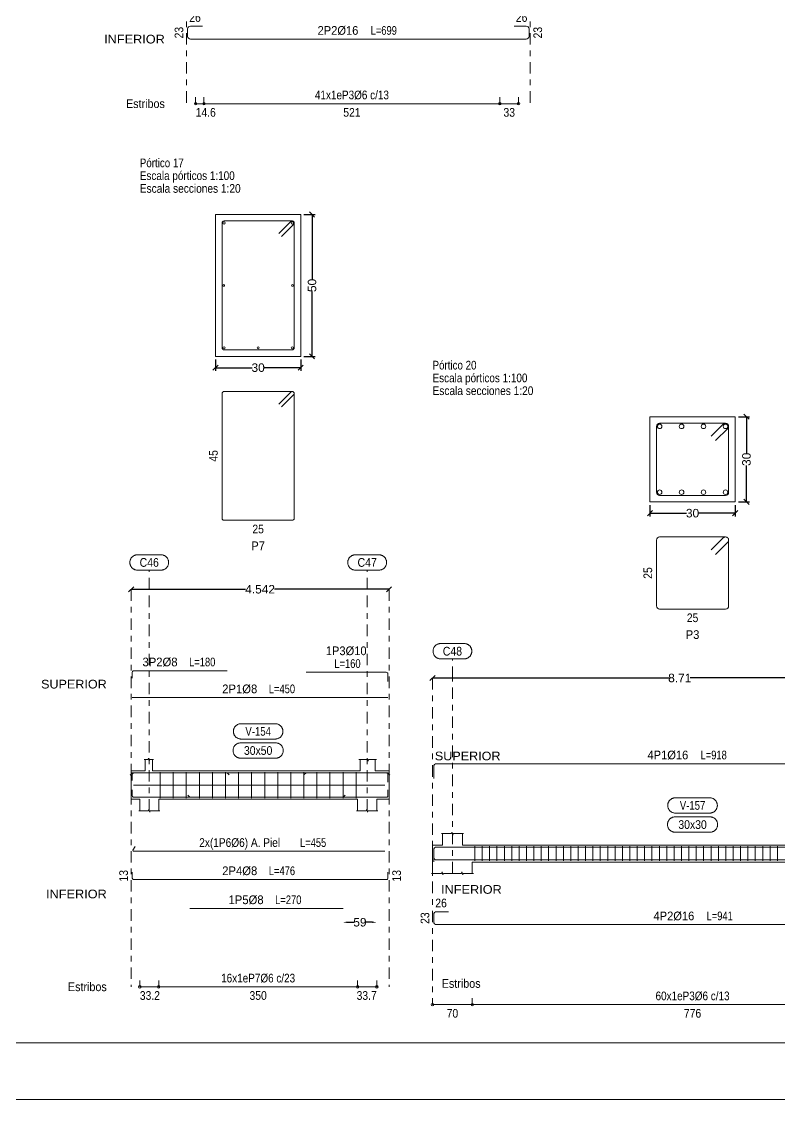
# Model space of a CAD drawing. Header units: millimetres. Extents: x 2 to 158, y -69 to 77.
# Drawn here: x 18.28 to 31.62, y -19.61 to -0.62 of the extents above; entities that cross this region are included whole.
import ezdxf
from ezdxf.enums import TextEntityAlignment as Align

# ---------------------------------------------------------------- set-up
doc = ezdxf.new("R2010")
doc.units = ezdxf.units.MM
doc.linetypes.add('CYPE_RAYAPUNTO', pattern=[0.4125, 0.2025, -0.105, 0, -0.105])
for name, color, linetype, lineweight in [('ALZ_ARM_LONG_ARM_TEXTOS', 3, 'Continuous', 9), ('ALZ_ARM_LONG_TXT_LONG', 3, 'Continuous', 9), ('ALZ_ARM_TRANS_TXT_EST', 3, 'Continuous', 9), ('ALZ_CONT_NUDOS', 122, 'Continuous', 9), ('ALZ_CONT_VIG_HORMIGON', 2, 'Continuous', 9), ('ALZ_COT_COT_ANCLAJES', 3, 'Continuous', 0), ('ALZ_COT_COT_ARM', 3, 'Continuous', 0), ('ALZ_COT_COT_EST', 3, 'Continuous', 0), ('ALZ_COT_COT_LIN_APOYOS', 2, 'CYPE_RAYAPUNTO', 0), ('ALZ_COT_LONGITUD_PROYECTADA', 122, 'Continuous', 0), ('ALZ_COT_TEXTOS_ESTRIBOS', 122, 'Continuous', 0), ('ALZ_REF_COT_LIN_AUX_COTA', 2, 'CYPE_RAYAPUNTO', 9), ('ALZ_REF_POSICIONES_ARMADURAS', 3, 'Continuous', 9), ('ALZ_REF_REF_ESCALA', 3, 'Continuous', 9), ('ALZ_REF_REF_NOMBRE', 3, 'Continuous', 9), ('ALZ_REF_REF_REFERENCIA', 3, 'Continuous', 9), ('ALZ_REF_REFERENCIA_PORTICO', 3, 'Continuous', 9), ('ALZ_REF_TEXTO_REF_NOMBRE', 3, 'Continuous', 9), ('ALZ_REF_TEXTO_REF_REFERENCIA', 3, 'Continuous', 9), ('ARM_LONGITUDINAL_Ø10', 103, 'Continuous', 9), ('ARM_LONGITUDINAL_Ø16', 212, 'Continuous', 9), ('ARM_LONGITUDINAL_Ø6', 151, 'Continuous', 9), ('ARM_LONGITUDINAL_Ø8', 32, 'Continuous', 9), ('ARM_TRANSVERSAL_Ø6', 151, 'Continuous', 9), ('RECUAD_LIMITES', 2, 'Continuous', 0), ('RECUAD_MARCO', 1, 'Continuous', 20), ('SEC_CONT_VIG_HORMIGON_SECCION', 2, 'Continuous', 9), ('SEC_COTAS_SEC_DIM_VIGA', 122, 'Continuous', 0), ('SEC_COTAS_TEXTOS_DESPIECE_ESTRIBADO', 122, 'Continuous', 0), ('SEC_REF_TXT_POSICIONES_ARM_ESTRIBOS', 1, 'Continuous', 9)]:
    doc.layers.add(name, color=color, linetype=linetype, lineweight=lineweight)
doc.styles.add('CYPETXT_0.225_romans', font='arial.ttf', dxfattribs={"height": 0.15})
doc.styles.add('CYPETXT_romans', font='arial.ttf', dxfattribs={"height": 0.2})
doc.dimstyles.new('cype_arrow', dxfattribs={"dimtxt": 0.18, "dimasz": 0.075, "dimexe": 0.05625, "dimexo": 0.05625, "dimgap": 0, "dimtad": 0, "dimdec": 4, "dimzin": 0, "dimdsep": 46, "dimtxsty": 'CYPETXT_0.225_romans', "dimcen": 0.09, "dimadec": 0, "dimazin": 0, "dimtfac": 1, "dimtdec": 4, "dimtofl": 0, "dimtmove": 2, "dimatfit": 3, "dimfxl": 1, "dimtolj": 1, "dimtzin": 0, "dimarcsym": 0})
doc.dimstyles.new('cype_oblique', dxfattribs={"dimtxt": 0.18, "dimasz": 0.18, "dimexe": 0.05625, "dimexo": 0.05625, "dimgap": 0, "dimtad": 0, "dimdec": 4, "dimzin": 0, "dimdsep": 46, "dimtxsty": 'CYPETXT_0.225_romans', "dimblk": 'OBLIQUE', "dimtsz": 0.045, "dimcen": 0.09, "dimadec": 0, "dimazin": 0, "dimtfac": 1, "dimtdec": 4, "dimtofl": 0, "dimtmove": 2, "dimatfit": 3, "dimfxl": 1, "dimtolj": 1, "dimtzin": 0, "dimarcsym": 0})

# ---------------------------------------------------------------- blocks, each defined once
blk = doc.blocks.new('*D178')
at = {"layer": 'Defpoints', "color": 0, "transparency": 16777216}
for p in [(21.692, -6.524), (23.192, -6.524), (23.192, -6.723)]:
    blk.add_point(p, dxfattribs=at)
at = {"layer": 'SEC_COTAS_SEC_DIM_VIGA', "color": 0, "lineweight": -2, "transparency": 16777216}
for p, q in [((21.692, -6.58), (21.692, -6.779)), ((23.192, -6.58), (23.192, -6.779)), ((21.647, -6.768), (21.737, -6.678)), ((21.692, -6.723), (22.335, -6.723)), ((23.192, -6.723), (22.55, -6.723)), ((23.147, -6.768), (23.237, -6.678))]:
    blk.add_line(p, q, dxfattribs=at)
at = {"layer": 'SEC_COTAS_SEC_DIM_VIGA', "color": 0, "transparency": 16777216, "insert": (22.442, -6.723), "char_height": 0.15, "attachment_point": 5, "style": 'CYPETXT_0.225_romans'}
blk.add_mtext('\\A1;30', dxfattribs=at)
blk = doc.blocks.new('_OBLIQUE')
at = {"color": 0, "linetype": 'ByBlock', "lineweight": -2}
blk.add_line((-0.5, -0.5), (0.5, 0.5), dxfattribs=at)
blk = doc.blocks.new('*D179')
at = {"layer": 'Defpoints', "color": 0, "transparency": 16777216}
for p in [(23.192, -4.024), (23.392, -4.024), (23.192, -6.524)]:
    blk.add_point(p, dxfattribs=at)
at = {"layer": 'SEC_COTAS_SEC_DIM_VIGA', "color": 0, "lineweight": -2, "transparency": 16777216}
for p, q in [((23.437, -4.069), (23.347, -3.979)), ((23.249, -4.024), (23.448, -4.024)), ((23.392, -4.024), (23.392, -5.166)), ((23.392, -6.524), (23.392, -5.381)), ((23.249, -6.524), (23.448, -6.524)), ((23.437, -6.569), (23.347, -6.479))]:
    blk.add_line(p, q, dxfattribs=at)
at = {"layer": 'SEC_COTAS_SEC_DIM_VIGA', "color": 0, "transparency": 16777216, "insert": (23.392, -5.274), "char_height": 0.15, "attachment_point": 5, "rotation": 90, "style": 'CYPETXT_0.225_romans'}
blk.add_mtext('\\A1;50', dxfattribs=at)
blk = doc.blocks.new('*D180')
at = {"layer": 'ALZ_COT_LONGITUD_PROYECTADA', "color": 0, "lineweight": -2, "transparency": 16777216}
for p, q in [((20.161, -10.672), (20.251, -10.582)), ((20.206, -10.627), (22.222, -10.627)), ((24.748, -10.627), (22.732, -10.627)), ((24.703, -10.672), (24.793, -10.582))]:
    blk.add_line(p, q, dxfattribs=at)
at = {"layer": 'Defpoints', "color": 0, "transparency": 16777216}
for p in [(20.206, -10.627), (20.206, -10.627), (24.748, -10.627)]:
    blk.add_point(p, dxfattribs=at)
at = {"layer": 'ALZ_COT_LONGITUD_PROYECTADA', "color": 0, "transparency": 16777216, "insert": (22.477, -10.627), "char_height": 0.15, "attachment_point": 5, "style": 'CYPETXT_0.225_romans'}
blk.add_mtext('\\A1;4.542', dxfattribs=at)
blk = doc.blocks.new('*D181')
at = {"layer": 'ALZ_COT_COT_ARM', "color": 0, "lineweight": -2, "transparency": 16777216}
for p, q in [((24.013, -16.494), (24.127, -16.494)), ((24.456, -16.494), (24.342, -16.494))]:
    blk.add_line(p, q, dxfattribs=at)
at = {"layer": 'ALZ_COT_COT_ARM', "color": 0, "transparency": 16777216}
for points in [[(24.013, -16.481), (24.013, -16.506), (23.938, -16.494)], [(24.456, -16.481), (24.456, -16.506), (24.531, -16.494)]]:
    blk.add_solid(points, dxfattribs=at)
at = {"layer": 'Defpoints', "color": 0, "transparency": 16777216}
for p in [(23.938, -16.494), (24.531, -16.494), (24.531, -16.494)]:
    blk.add_point(p, dxfattribs=at)
at = {"layer": 'ALZ_COT_COT_ARM', "color": 0, "transparency": 16777216, "insert": (24.235, -16.494), "char_height": 0.15, "attachment_point": 5, "style": 'CYPETXT_0.225_romans'}
blk.add_mtext('\\A1;59', dxfattribs=at)
blk = doc.blocks.new('*D188')
at = {"layer": 'Defpoints', "color": 0, "transparency": 16777216}
for p in [(29.344, -9.087), (30.844, -9.087), (30.844, -9.287)]:
    blk.add_point(p, dxfattribs=at)
at = {"layer": 'SEC_COTAS_SEC_DIM_VIGA', "color": 0, "lineweight": -2, "transparency": 16777216}
for p, q in [((29.299, -9.332), (29.389, -9.242)), ((29.344, -9.144), (29.344, -9.343)), ((29.344, -9.287), (29.987, -9.287)), ((30.844, -9.287), (30.202, -9.287)), ((30.799, -9.332), (30.889, -9.242)), ((30.844, -9.144), (30.844, -9.343))]:
    blk.add_line(p, q, dxfattribs=at)
at = {"layer": 'SEC_COTAS_SEC_DIM_VIGA', "color": 0, "transparency": 16777216, "insert": (30.094, -9.287), "char_height": 0.15, "attachment_point": 5, "style": 'CYPETXT_0.225_romans'}
blk.add_mtext('\\A1;30', dxfattribs=at)
blk = doc.blocks.new('*D189')
at = {"layer": 'Defpoints', "color": 0, "transparency": 16777216}
for p in [(30.844, -7.587), (31.044, -7.587), (30.844, -9.087)]:
    blk.add_point(p, dxfattribs=at)
at = {"layer": 'SEC_COTAS_SEC_DIM_VIGA', "color": 0, "lineweight": -2, "transparency": 16777216}
for p, q in [((30.901, -7.587), (31.1, -7.587)), ((31.089, -7.632), (30.999, -7.542)), ((31.044, -7.587), (31.044, -8.23)), ((31.044, -9.087), (31.044, -8.444)), ((30.901, -9.087), (31.1, -9.087)), ((31.089, -9.132), (30.999, -9.042))]:
    blk.add_line(p, q, dxfattribs=at)
at = {"layer": 'SEC_COTAS_SEC_DIM_VIGA', "color": 0, "transparency": 16777216, "insert": (31.044, -8.337), "char_height": 0.15, "attachment_point": 5, "rotation": 90, "style": 'CYPETXT_0.225_romans'}
blk.add_mtext('\\A1;30', dxfattribs=at)
blk = doc.blocks.new('*D192')
at = {"layer": 'ALZ_COT_LONGITUD_PROYECTADA', "color": 0, "lineweight": -2, "transparency": 16777216}
for p, q in [((25.469, -12.235), (25.559, -12.145)), ((34.179, -12.235), (34.269, -12.145)), ((25.514, -12.19), (29.689, -12.19)), ((34.224, -12.19), (30.05, -12.19))]:
    blk.add_line(p, q, dxfattribs=at)
at = {"layer": 'Defpoints', "color": 0, "transparency": 16777216}
for p in [(25.514, -12.19), (25.514, -12.19), (34.224, -12.19)]:
    blk.add_point(p, dxfattribs=at)
at = {"layer": 'ALZ_COT_LONGITUD_PROYECTADA', "color": 0, "transparency": 16777216, "insert": (29.869, -12.19), "char_height": 0.15, "attachment_point": 5, "style": 'CYPETXT_0.225_romans'}
blk.add_mtext('\\A1;8.71', dxfattribs=at)

msp = doc.modelspace()

# ---------------------------------------------------------------- linework, layer by layer
at = {"layer": 'ALZ_CONT_NUDOS'}
for p, q in [((20.45493, -13.82768), (20.45493, -13.62768)), ((20.57938, -13.82768), (20.57938, -13.62768)), ((24.23851, -13.82768), (24.23851, -13.62768)), ((24.50594, -13.82768), (24.50594, -13.62768)), ((20.35815, -13.82768), (20.45493, -13.82768)), ((20.6902, -13.82768), (20.57938, -13.82768)), ((24.19467, -13.82768), (24.23851, -13.82768)), ((24.53124, -13.82768), (24.50594, -13.82768)), ((20.35815, -14.32768), (20.35815, -14.52768)), ((20.6902, -14.32768), (20.6902, -14.52768)), ((24.19467, -14.32768), (24.19467, -14.52768)), ((24.53124, -14.32768), (24.53124, -14.52768)), ((25.68945, -15.13232), (25.68945, -14.93232)), ((26.03945, -15.13232), (26.03945, -14.93232)), ((25.51445, -15.13232), (25.68945, -15.13232)), ((26.21445, -15.13232), (26.03945, -15.13232)), ((25.51445, -15.43232), (25.51445, -15.63232)), ((26.21445, -15.43232), (26.21445, -15.63232))]:
    msp.add_line(p, q, dxfattribs=at)
for points in [[(20.43493, -13.62768), (20.50215, -13.62768), (20.50965, -13.60268), (20.52465, -13.65268), (20.53215, -13.62768), (20.59938, -13.62768)], [(24.21851, -13.62768), (24.35723, -13.62768), (24.36473, -13.60268), (24.37973, -13.65268), (24.38723, -13.62768), (24.52594, -13.62768)], [(20.35815, -13.82768), (20.20586, -13.82768), (20.20586, -14.32768), (20.35815, -14.32768)], [(24.53124, -13.82768), (24.74811, -13.82768), (24.74811, -14.32768), (24.53124, -14.32768)], [(20.33815, -14.52768), (20.50918, -14.52768), (20.51668, -14.50268), (20.53168, -14.55268), (20.53918, -14.52768), (20.7102, -14.52768)], [(24.17467, -14.52768), (24.34795, -14.52768), (24.35545, -14.50268), (24.37045, -14.55268), (24.37795, -14.52768), (24.55124, -14.52768)], [(25.66945, -14.93232), (25.84945, -14.93232), (25.85695, -14.90732), (25.87195, -14.95732), (25.87945, -14.93232), (26.05945, -14.93232)], [(25.51445, -15.13232), (25.51445, -15.43232)], [(25.49445, -15.63232), (25.67445, -15.63232), (25.68195, -15.60732), (25.69695, -15.65732), (25.70445, -15.63232), (25.88445, -15.63232)], [(25.84445, -15.63232), (26.02445, -15.63232), (26.03195, -15.60732), (26.04695, -15.65732), (26.05445, -15.63232), (26.23445, -15.63232)]]:
    msp.add_lwpolyline(points, dxfattribs=at)
at = {"layer": 'ALZ_CONT_VIG_HORMIGON'}
for p, q in [((20.6902, -13.82768), (24.19467, -13.82768)), ((20.6902, -14.32768), (24.19467, -14.32768)), ((26.21445, -15.13232), (33.97445, -15.13232)), ((26.21445, -15.43232), (33.97445, -15.43232))]:
    msp.add_line(p, q, dxfattribs=at)
at = {"layer": 'ALZ_COT_COT_EST'}
for p, q in [((21.34183, -2.07156), (21.34183, -1.95906)), ((21.48831, -2.07156), (21.48831, -1.95906)), ((26.70037, -2.07156), (26.70037, -1.95906)), ((20.35815, -17.63034), (20.35815, -17.51784)), ((20.6902, -17.63034), (20.6902, -17.51784)), ((24.19467, -17.63034), (24.19467, -17.51784)), ((25.51445, -17.94424), (25.51445, -17.83174)), ((26.21445, -17.94424), (26.21445, -17.83174))]:
    msp.add_line(p, q, dxfattribs=at)
for points in [[(21.34183, -2.07156), (21.48831, -2.07156), (21.48831, -1.95906)], [(21.48831, -2.07156), (26.70037, -2.07156), (26.70037, -1.95906)], [(26.70037, -2.07156), (27.03032, -2.07156), (27.03032, -1.95906)], [(20.35815, -17.63034), (20.6902, -17.63034), (20.6902, -17.51784)], [(20.6902, -17.63034), (24.19467, -17.63034), (24.19467, -17.51784)], [(24.19467, -17.63034), (24.53124, -17.63034), (24.53124, -17.51784)], [(25.51445, -17.94424), (26.21445, -17.94424), (26.21445, -17.83174)], [(26.21445, -17.94424), (33.97445, -17.94424), (33.97445, -17.83174)]]:
    msp.add_lwpolyline(points, dxfattribs=at)
for centre in [(21.34183, -2.07156), (21.48831, -2.07156), (21.48831, -2.07156), (26.70037, -2.07156), (26.70037, -2.07156), (27.03032, -2.07156), (20.35815, -17.63034), (20.6902, -17.63034), (20.6902, -17.63034), (24.19467, -17.63034), (24.19467, -17.63034), (24.53124, -17.63034), (25.51445, -17.94424), (26.21445, -17.94424), (26.21445, -17.94424)]:
    msp.add_circle(centre, 0.0225, dxfattribs=at)
at = {"layer": 'ALZ_COT_COT_LIN_APOYOS'}
for p, q in [((21.18072, 3.27249), (21.18072, -2.07156)), ((27.23361, 3.27249), (27.23361, -2.07156)), ((20.20586, -10.62667), (20.20586, -17.63034)), ((24.74811, -10.62667), (24.74811, -17.63034)), ((25.51445, -12.19034), (25.51445, -17.94424))]:
    msp.add_line(p, q, dxfattribs=at)
at = {"layer": 'ALZ_REF_COT_LIN_AUX_COTA'}
for p, q in [((20.52418, -10.62667), (20.52418, -10.28917)), ((24.36295, -10.62667), (24.36295, -10.28917)), ((20.52418, -14.52768), (20.52418, -10.62667)), ((24.36295, -14.52768), (24.36295, -10.62667)), ((25.86445, -12.19034), (25.86445, -11.85284)), ((25.86445, -15.63232), (25.86445, -12.19034))]:
    msp.add_line(p, q, dxfattribs=at)
at = {"layer": 'ALZ_REF_REF_NOMBRE'}
for points in [[(22.74394, -12.99518), (22.75295, -12.99548), (22.76193, -12.99638), (22.77083, -12.99788), (22.7796, -12.99998), (22.78822, -13.00265), (22.79664, -13.00589), (22.80482, -13.00969), (22.81273, -13.01403), (22.82034, -13.01888), (22.8276, -13.02423), (22.83449, -13.03006), (22.84098, -13.03633), (22.84703, -13.04302), (22.85262, -13.0501), (22.85773, -13.05754), (22.86232, -13.0653), (22.86639, -13.07335), (22.86992, -13.08166), (22.87287, -13.09018), (22.87526, -13.09888), (22.87706, -13.10773), (22.87826, -13.11667), (22.87886, -13.12567), (22.87886, -13.13469), (22.87826, -13.14369), (22.87706, -13.15263), (22.87526, -13.16148), (22.87287, -13.17018), (22.86992, -13.1787), (22.86639, -13.18701), (22.86232, -13.19506), (22.85773, -13.20282), (22.85262, -13.21026), (22.84703, -13.21734), (22.84098, -13.22403), (22.83449, -13.2303), (22.8276, -13.23613), (22.82034, -13.24148), (22.81273, -13.24633), (22.80482, -13.25067), (22.79664, -13.25447), (22.78822, -13.25771), (22.7796, -13.26038), (22.77083, -13.26247), (22.76193, -13.26398), (22.75295, -13.26488), (22.74394, -13.26518), (22.14094, -13.26518), (22.13192, -13.26488), (22.12294, -13.26398), (22.11405, -13.26247), (22.10527, -13.26038), (22.09665, -13.25771), (22.08823, -13.25447), (22.08005, -13.25067), (22.07214, -13.24633), (22.06453, -13.24148), (22.05727, -13.23613), (22.05038, -13.2303), (22.04389, -13.22403), (22.03784, -13.21734), (22.03225, -13.21026), (22.02715, -13.20282), (22.02255, -13.19506), (22.01848, -13.18701), (22.01496, -13.1787), (22.012, -13.17018), (22.00961, -13.16148), (22.00782, -13.15263), (22.00661, -13.14369), (22.00601, -13.13469), (22.00601, -13.12567), (22.00661, -13.11667), (22.00782, -13.10773), (22.00961, -13.09888), (22.012, -13.09018), (22.01496, -13.08166), (22.01848, -13.07335), (22.02255, -13.0653), (22.02715, -13.05754), (22.03225, -13.0501), (22.03784, -13.04302), (22.04389, -13.03633), (22.05038, -13.03006), (22.05727, -13.02423), (22.06453, -13.01888), (22.07214, -13.01403), (22.08005, -13.00969), (22.08823, -13.00589), (22.09665, -13.00265), (22.10527, -12.99998), (22.11405, -12.99788), (22.12294, -12.99638), (22.13192, -12.99548), (22.14094, -12.99518), (22.74394, -12.99518)], [(22.74956, -13.33268), (22.75858, -13.33298), (22.76755, -13.33388), (22.77645, -13.33538), (22.78523, -13.33748), (22.79384, -13.34015), (22.80226, -13.34339), (22.81045, -13.34719), (22.81836, -13.35153), (22.82596, -13.35638), (22.83323, -13.36173), (22.84012, -13.36756), (22.8466, -13.37383), (22.85265, -13.38052), (22.85825, -13.3876), (22.86335, -13.39504), (22.86795, -13.4028), (22.87202, -13.41085), (22.87554, -13.41916), (22.8785, -13.42768), (22.88088, -13.43638), (22.88268, -13.44523), (22.88388, -13.45417), (22.88449, -13.46317), (22.88449, -13.47219), (22.88388, -13.48119), (22.88268, -13.49013), (22.88088, -13.49898), (22.8785, -13.50768), (22.87554, -13.5162), (22.87202, -13.52451), (22.86795, -13.53256), (22.86335, -13.54032), (22.85825, -13.54776), (22.85265, -13.55484), (22.8466, -13.56153), (22.84012, -13.5678), (22.83323, -13.57363), (22.82596, -13.57898), (22.81836, -13.58383), (22.81045, -13.58817), (22.80226, -13.59197), (22.79384, -13.59521), (22.78523, -13.59788), (22.77645, -13.59997), (22.76755, -13.60148), (22.75858, -13.60238), (22.74956, -13.60268), (22.13531, -13.60268), (22.12629, -13.60238), (22.11732, -13.60148), (22.10842, -13.59997), (22.09964, -13.59788), (22.09103, -13.59521), (22.08261, -13.59197), (22.07442, -13.58817), (22.06651, -13.58383), (22.05891, -13.57898), (22.05164, -13.57363), (22.04475, -13.5678), (22.03827, -13.56153), (22.03222, -13.55484), (22.02663, -13.54776), (22.02152, -13.54032), (22.01692, -13.53256), (22.01285, -13.52451), (22.00933, -13.5162), (22.00637, -13.50768), (22.00399, -13.49898), (22.00219, -13.49013), (22.00099, -13.48119), (22.00039, -13.47219), (22.00039, -13.46317), (22.00099, -13.45417), (22.00219, -13.44523), (22.00399, -13.43638), (22.00637, -13.42768), (22.00933, -13.41916), (22.01285, -13.41085), (22.01692, -13.4028), (22.02152, -13.39504), (22.02663, -13.3876), (22.03222, -13.38052), (22.03827, -13.37383), (22.04475, -13.36756), (22.05164, -13.36173), (22.05891, -13.35638), (22.06651, -13.35153), (22.07442, -13.34719), (22.08261, -13.34339), (22.09103, -13.34015), (22.09964, -13.33748), (22.10842, -13.33538), (22.11732, -13.33388), (22.12629, -13.33298), (22.13531, -13.33268), (22.74956, -13.33268)], [(30.39595, -14.29982), (30.40497, -14.30012), (30.41395, -14.30102), (30.42284, -14.30252), (30.43162, -14.30462), (30.44024, -14.30729), (30.44866, -14.31053), (30.45684, -14.31433), (30.46475, -14.31867), (30.47236, -14.32352), (30.47962, -14.32887), (30.48651, -14.3347), (30.493, -14.34097), (30.49905, -14.34766), (30.50464, -14.35474), (30.50974, -14.36218), (30.51434, -14.36994), (30.51841, -14.37799), (30.52193, -14.3863), (30.52489, -14.39482), (30.52728, -14.40352), (30.52907, -14.41237), (30.53028, -14.42131), (30.53088, -14.43031), (30.53088, -14.43933), (30.53028, -14.44833), (30.52907, -14.45727), (30.52728, -14.46612), (30.52489, -14.47482), (30.52193, -14.48334), (30.51841, -14.49165), (30.51434, -14.4997), (30.50974, -14.50746), (30.50464, -14.5149), (30.49905, -14.52198), (30.493, -14.52867), (30.48651, -14.53494), (30.47962, -14.54077), (30.47236, -14.54612), (30.46475, -14.55097), (30.45684, -14.55531), (30.44866, -14.55911), (30.44024, -14.56235), (30.43162, -14.56502), (30.42284, -14.56711), (30.41395, -14.56862), (30.40497, -14.56952), (30.39595, -14.56982), (29.79295, -14.56982), (29.78394, -14.56952), (29.77496, -14.56862), (29.76606, -14.56711), (29.75729, -14.56502), (29.74867, -14.56235), (29.74025, -14.55911), (29.73207, -14.55531), (29.72416, -14.55097), (29.71655, -14.54612), (29.70929, -14.54077), (29.7024, -14.53494), (29.69591, -14.52867), (29.68986, -14.52198), (29.68427, -14.5149), (29.67916, -14.50746), (29.67457, -14.4997), (29.6705, -14.49165), (29.66698, -14.48334), (29.66402, -14.47482), (29.66163, -14.46612), (29.65983, -14.45727), (29.65863, -14.44833), (29.65803, -14.43933), (29.65803, -14.43031), (29.65863, -14.42131), (29.65983, -14.41237), (29.66163, -14.40352), (29.66402, -14.39482), (29.66698, -14.3863), (29.6705, -14.37799), (29.67457, -14.36994), (29.67916, -14.36218), (29.68427, -14.35474), (29.68986, -14.34766), (29.69591, -14.34097), (29.7024, -14.3347), (29.70929, -14.32887), (29.71655, -14.32352), (29.72416, -14.31867), (29.73207, -14.31433), (29.74025, -14.31053), (29.74867, -14.30729), (29.75729, -14.30462), (29.76606, -14.30252), (29.77496, -14.30102), (29.78394, -14.30012), (29.79295, -14.29982), (30.39595, -14.29982)], [(30.40158, -14.63732), (30.4106, -14.63762), (30.41957, -14.63852), (30.42847, -14.64002), (30.43725, -14.64212), (30.44586, -14.64479), (30.45428, -14.64803), (30.46247, -14.65183), (30.47038, -14.65617), (30.47798, -14.66102), (30.48525, -14.66637), (30.49214, -14.6722), (30.49862, -14.67847), (30.50467, -14.68516), (30.51026, -14.69224), (30.51537, -14.69968), (30.51997, -14.70744), (30.52404, -14.71549), (30.52756, -14.7238), (30.53052, -14.73232), (30.5329, -14.74102), (30.5347, -14.74987), (30.5359, -14.75881), (30.5365, -14.76781), (30.5365, -14.77683), (30.5359, -14.78583), (30.5347, -14.79477), (30.5329, -14.80362), (30.53052, -14.81232), (30.52756, -14.82084), (30.52404, -14.82915), (30.51997, -14.8372), (30.51537, -14.84496), (30.51026, -14.8524), (30.50467, -14.85948), (30.49862, -14.86617), (30.49214, -14.87244), (30.48525, -14.87827), (30.47798, -14.88362), (30.47038, -14.88847), (30.46247, -14.89281), (30.45428, -14.89661), (30.44586, -14.89985), (30.43725, -14.90252), (30.42847, -14.90461), (30.41957, -14.90612), (30.4106, -14.90702), (30.40158, -14.90732), (29.78733, -14.90732), (29.77831, -14.90702), (29.76934, -14.90612), (29.76044, -14.90461), (29.75166, -14.90252), (29.74305, -14.89985), (29.73463, -14.89661), (29.72644, -14.89281), (29.71853, -14.88847), (29.71093, -14.88362), (29.70366, -14.87827), (29.69677, -14.87244), (29.69029, -14.86617), (29.68424, -14.85948), (29.67864, -14.8524), (29.67354, -14.84496), (29.66894, -14.8372), (29.66487, -14.82915), (29.66135, -14.82084), (29.65839, -14.81232), (29.65601, -14.80362), (29.65421, -14.79477), (29.65301, -14.78583), (29.6524, -14.77683), (29.6524, -14.76781), (29.65301, -14.75881), (29.65421, -14.74987), (29.65601, -14.74102), (29.65839, -14.73232), (29.66135, -14.7238), (29.66487, -14.71549), (29.66894, -14.70744), (29.67354, -14.69968), (29.67864, -14.69224), (29.68424, -14.68516), (29.69029, -14.67847), (29.69677, -14.6722), (29.70366, -14.66637), (29.71093, -14.66102), (29.71853, -14.65617), (29.72644, -14.65183), (29.73463, -14.64803), (29.74305, -14.64479), (29.75166, -14.64212), (29.76044, -14.64002), (29.76934, -14.63852), (29.77831, -14.63762), (29.78733, -14.63732), (30.40158, -14.63732)]]:
    msp.add_lwpolyline(points, close=True, dxfattribs=at)
at = {"layer": 'ALZ_REF_REF_REFERENCIA'}
for points in [[(20.73118, -10.01917), (20.74019, -10.01947), (20.74917, -10.02038), (20.75807, -10.02188), (20.76684, -10.02397), (20.77546, -10.02664), (20.78388, -10.02989), (20.79206, -10.03368), (20.79997, -10.03802), (20.80758, -10.04287), (20.81484, -10.04823), (20.82173, -10.05405), (20.82822, -10.06032), (20.83427, -10.06701), (20.83986, -10.07409), (20.84497, -10.08153), (20.84956, -10.08929), (20.85363, -10.09735), (20.85716, -10.10565), (20.86012, -10.11418), (20.8625, -10.12288), (20.8643, -10.13172), (20.8655, -10.14066), (20.8661, -10.14966), (20.8661, -10.15868), (20.8655, -10.16769), (20.8643, -10.17663), (20.8625, -10.18547), (20.86012, -10.19417), (20.85716, -10.20269), (20.85363, -10.211), (20.84956, -10.21905), (20.84497, -10.22681), (20.83986, -10.23425), (20.83427, -10.24133), (20.82822, -10.24802), (20.82173, -10.2543), (20.81484, -10.26012), (20.80758, -10.26547), (20.79997, -10.27033), (20.79206, -10.27466), (20.78388, -10.27846), (20.77546, -10.2817), (20.76684, -10.28438), (20.75807, -10.28647), (20.74917, -10.28797), (20.74019, -10.28887), (20.73118, -10.28917), (20.31718, -10.28917), (20.30816, -10.28887), (20.29918, -10.28797), (20.29029, -10.28647), (20.28151, -10.28438), (20.27289, -10.2817), (20.26447, -10.27846), (20.25629, -10.27466), (20.24838, -10.27033), (20.24077, -10.26547), (20.23351, -10.26012), (20.22662, -10.2543), (20.22014, -10.24802), (20.21408, -10.24133), (20.20849, -10.23425), (20.20339, -10.22681), (20.19879, -10.21905), (20.19472, -10.211), (20.1912, -10.20269), (20.18824, -10.19417), (20.18585, -10.18547), (20.18406, -10.17663), (20.18285, -10.16769), (20.18225, -10.15868), (20.18225, -10.14966), (20.18285, -10.14066), (20.18406, -10.13172), (20.18585, -10.12288), (20.18824, -10.11418), (20.1912, -10.10565), (20.19472, -10.09735), (20.19879, -10.08929), (20.20339, -10.08153), (20.20849, -10.07409), (20.21408, -10.06701), (20.22014, -10.06032), (20.22662, -10.05405), (20.23351, -10.04823), (20.24077, -10.04287), (20.24838, -10.03802), (20.25629, -10.03368), (20.26447, -10.02989), (20.27289, -10.02664), (20.28151, -10.02397), (20.29029, -10.02188), (20.29918, -10.02038), (20.30816, -10.01947), (20.31718, -10.01917), (20.73118, -10.01917)], [(24.56995, -10.01917), (24.57897, -10.01947), (24.58795, -10.02038), (24.59684, -10.02188), (24.60562, -10.02397), (24.61424, -10.02664), (24.62266, -10.02989), (24.63084, -10.03368), (24.63875, -10.03802), (24.64636, -10.04287), (24.65362, -10.04823), (24.66051, -10.05405), (24.66699, -10.06032), (24.67305, -10.06701), (24.67864, -10.07409), (24.68374, -10.08153), (24.68834, -10.08929), (24.69241, -10.09735), (24.69593, -10.10565), (24.69889, -10.11418), (24.70128, -10.12288), (24.70307, -10.13172), (24.70428, -10.14066), (24.70488, -10.14966), (24.70488, -10.15868), (24.70428, -10.16769), (24.70307, -10.17663), (24.70128, -10.18547), (24.69889, -10.19417), (24.69593, -10.20269), (24.69241, -10.211), (24.68834, -10.21905), (24.68374, -10.22681), (24.67864, -10.23425), (24.67305, -10.24133), (24.66699, -10.24802), (24.66051, -10.2543), (24.65362, -10.26012), (24.64636, -10.26547), (24.63875, -10.27033), (24.63084, -10.27466), (24.62266, -10.27846), (24.61424, -10.2817), (24.60562, -10.28438), (24.59684, -10.28647), (24.58795, -10.28797), (24.57897, -10.28887), (24.56995, -10.28917), (24.15595, -10.28917), (24.14694, -10.28887), (24.13796, -10.28797), (24.12906, -10.28647), (24.12029, -10.28438), (24.11167, -10.2817), (24.10325, -10.27846), (24.09507, -10.27466), (24.08715, -10.27033), (24.07955, -10.26547), (24.07229, -10.26012), (24.0654, -10.2543), (24.05891, -10.24802), (24.05286, -10.24133), (24.04727, -10.23425), (24.04216, -10.22681), (24.03756, -10.21905), (24.0335, -10.211), (24.02997, -10.20269), (24.02701, -10.19417), (24.02463, -10.18547), (24.02283, -10.17663), (24.02163, -10.16769), (24.02103, -10.15868), (24.02103, -10.14966), (24.02163, -10.14066), (24.02283, -10.13172), (24.02463, -10.12288), (24.02701, -10.11418), (24.02997, -10.10565), (24.0335, -10.09735), (24.03756, -10.08929), (24.04216, -10.08153), (24.04727, -10.07409), (24.05286, -10.06701), (24.05891, -10.06032), (24.0654, -10.05405), (24.07229, -10.04823), (24.07955, -10.04287), (24.08715, -10.03802), (24.09507, -10.03368), (24.10325, -10.02989), (24.11167, -10.02664), (24.12029, -10.02397), (24.12906, -10.02188), (24.13796, -10.02038), (24.14694, -10.01947), (24.15595, -10.01917), (24.56995, -10.01917)], [(26.07145, -11.58284), (26.08047, -11.58314), (26.08945, -11.58405), (26.09834, -11.58555), (26.10712, -11.58764), (26.11574, -11.59031), (26.12416, -11.59355), (26.13234, -11.59735), (26.14025, -11.60169), (26.14786, -11.60654), (26.15512, -11.61189), (26.16201, -11.61772), (26.1685, -11.62399), (26.17455, -11.63068), (26.18014, -11.63776), (26.18524, -11.6452), (26.18984, -11.65296), (26.19391, -11.66101), (26.19743, -11.66932), (26.20039, -11.67784), (26.20278, -11.68655), (26.20457, -11.69539), (26.20578, -11.70433), (26.20638, -11.71333), (26.20638, -11.72235), (26.20578, -11.73135), (26.20457, -11.7403), (26.20278, -11.74914), (26.20039, -11.75784), (26.19743, -11.76636), (26.19391, -11.77467), (26.18984, -11.78272), (26.18524, -11.79048), (26.18014, -11.79792), (26.17455, -11.805), (26.1685, -11.81169), (26.16201, -11.81796), (26.15512, -11.82379), (26.14786, -11.82914), (26.14025, -11.834), (26.13234, -11.83833), (26.12416, -11.84213), (26.11574, -11.84537), (26.10712, -11.84804), (26.09834, -11.85014), (26.08945, -11.85164), (26.08047, -11.85254), (26.07145, -11.85284), (25.65745, -11.85284), (25.64844, -11.85254), (25.63946, -11.85164), (25.63056, -11.85014), (25.62179, -11.84804), (25.61317, -11.84537), (25.60475, -11.84213), (25.59657, -11.83833), (25.58866, -11.834), (25.58105, -11.82914), (25.57379, -11.82379), (25.5669, -11.81796), (25.56041, -11.81169), (25.55436, -11.805), (25.54877, -11.79792), (25.54366, -11.79048), (25.53907, -11.78272), (25.535, -11.77467), (25.53148, -11.76636), (25.52852, -11.75784), (25.52613, -11.74914), (25.52433, -11.7403), (25.52313, -11.73135), (25.52253, -11.72235), (25.52253, -11.71333), (25.52313, -11.70433), (25.52433, -11.69539), (25.52613, -11.68655), (25.52852, -11.67784), (25.53148, -11.66932), (25.535, -11.66101), (25.53907, -11.65296), (25.54366, -11.6452), (25.54877, -11.63776), (25.55436, -11.63068), (25.56041, -11.62399), (25.5669, -11.61772), (25.57379, -11.61189), (25.58105, -11.60654), (25.58866, -11.60169), (25.59657, -11.59735), (25.60475, -11.59355), (25.61317, -11.59031), (25.62179, -11.58764), (25.63056, -11.58555), (25.63946, -11.58405), (25.64844, -11.58314), (25.65745, -11.58284), (26.07145, -11.58284)]]:
    msp.add_lwpolyline(points, close=True, dxfattribs=at)
at = {"layer": 'ARM_LONGITUDINAL_Ø10'}
msp.add_line((23.28811, -13.86368), (23.24907, -13.89491), dxfattribs=at)
for points in [[(24.72811, -12.24917), (24.72811, -12.11917), (24.72583, -12.10769), (24.71933, -12.09796), (24.70959, -12.09146), (24.69811, -12.08917), (23.28811, -12.08917)], [(24.72811, -14.02368), (24.72811, -13.89368), (24.72583, -13.8822), (24.71933, -13.87247), (24.70959, -13.86596), (24.69811, -13.86368), (23.28811, -13.86368)]]:
    msp.add_lwpolyline(points, dxfattribs=at)
at = {"layer": 'ARM_LONGITUDINAL_Ø16'}
for points in [[(26.95361, -0.70656), (27.16561, -0.70656), (27.18398, -0.71021), (27.19955, -0.72062), (27.20996, -0.73619), (27.21361, -0.75456), (27.21361, -0.88656), (27.20996, -0.90493), (27.19955, -0.9205), (27.18398, -0.93091), (27.16561, -0.93456), (21.24872, -0.93456), (21.23035, -0.93091), (21.21477, -0.9205), (21.20437, -0.90493), (21.20072, -0.88656), (21.20072, -0.75456), (21.20437, -0.73619), (21.21477, -0.72062), (21.23035, -0.71021), (21.24872, -0.70656), (21.46072, -0.70656)], [(25.53445, -13.95985), (25.53445, -13.74785), (25.53811, -13.72948), (25.54851, -13.71391), (25.56409, -13.7035), (25.58245, -13.69985), (34.45445, -13.69985)], [(25.53445, -15.42832), (25.53445, -15.21632), (25.53811, -15.19795), (25.54851, -15.18238), (25.56409, -15.17197), (25.58245, -15.16832), (34.45445, -15.16832)], [(25.79445, -15.16832), (25.58245, -15.16832), (25.56409, -15.17197), (25.54851, -15.18238), (25.53811, -15.19795), (25.53445, -15.21632), (25.53445, -15.34832), (25.53811, -15.36669), (25.54851, -15.38226), (25.56409, -15.39267), (25.58245, -15.39632), (34.45445, -15.39632)], [(25.79445, -16.30732), (25.58245, -16.30732), (25.56409, -16.31097), (25.54851, -16.32138), (25.53811, -16.33695), (25.53445, -16.35532), (25.53445, -16.48732), (25.53811, -16.50569), (25.54851, -16.52126), (25.56409, -16.53167), (25.58245, -16.53532), (34.45445, -16.53532)]]:
    msp.add_lwpolyline(points, dxfattribs=at)
for centre in [(29.51445, -7.75734), (29.90112, -7.75734), (30.28779, -7.75734), (30.67445, -7.75734), (29.51445, -8.91734), (29.90112, -8.91734), (30.28779, -8.91734), (30.67445, -8.91734)]:
    msp.add_circle(centre, 0.04, dxfattribs=at)
at = {"layer": 'ARM_LONGITUDINAL_Ø6'}
for points in [[(20.24665, -14.07768), (24.67586, -14.07768)], [(20.27586, -15.156), (20.23626, -15.2246), (20.23751, -15.23171), (20.24112, -15.23796), (20.24665, -15.2426), (24.67586, -15.2426)]]:
    msp.add_lwpolyline(points, dxfattribs=at)
for centre in [(21.83744, -5.27367), (23.04744, -5.27367)]:
    msp.add_circle(centre, 0.015, dxfattribs=at)
at = {"layer": 'ARM_LONGITUDINAL_Ø8'}
for p, q in [((20.22586, -13.86368), (20.19051, -13.89903)), ((21.89586, -13.86368), (21.93386, -13.89618)), ((24.72811, -13.86368), (24.76347, -13.89903)), ((21.23846, -14.29168), (21.2031, -14.25632)), ((23.93846, -14.29168), (23.97381, -14.25632))]:
    msp.add_line(p, q, dxfattribs=at)
for points in [[(20.22586, -12.19112), (20.22586, -12.08512), (20.22769, -12.07593), (20.23289, -12.06815), (20.24068, -12.06294), (20.24986, -12.06112), (21.89586, -12.06112)], [(24.72811, -12.53518), (20.22586, -12.53518)], [(24.72811, -13.86368), (20.22586, -13.86368)], [(20.22586, -13.99368), (20.22586, -13.88768), (20.22769, -13.8785), (20.23289, -13.87071), (20.24068, -13.86551), (20.24986, -13.86368), (21.89586, -13.86368)], [(24.72811, -14.16168), (24.72811, -14.26768), (24.72629, -14.27686), (24.72108, -14.28465), (24.7133, -14.28985), (24.70411, -14.29168), (20.24986, -14.29168), (20.24068, -14.28985), (20.23289, -14.28465), (20.22769, -14.27686), (20.22586, -14.26768), (20.22586, -14.16168)], [(21.23846, -14.29168), (23.93846, -14.29168)], [(24.72811, -15.60984), (24.72811, -15.71584), (24.72629, -15.72502), (24.72108, -15.73281), (24.7133, -15.73801), (24.70411, -15.73984), (20.24986, -15.73984), (20.24068, -15.73801), (20.23289, -15.73281), (20.22769, -15.72502), (20.22586, -15.71584), (20.22586, -15.60984)], [(21.23846, -16.25084), (23.93846, -16.25084)]]:
    msp.add_lwpolyline(points, dxfattribs=at)
for centre in [(21.84244, -4.17367), (23.04244, -4.17367), (21.84244, -6.37367), (22.44244, -6.37367), (23.04244, -6.37367)]:
    msp.add_circle(centre, 0.02, dxfattribs=at)
at = {"layer": 'ARM_TRANSVERSAL_Ø6'}
for p, q in [((20.71744, -13.84768), (20.71744, -14.30768)), ((20.94744, -13.84768), (20.94744, -14.30768)), ((21.17744, -13.84768), (21.17744, -14.30768)), ((21.40744, -13.84768), (21.40744, -14.30768)), ((21.63744, -13.84768), (21.63744, -14.30768)), ((21.86744, -13.84768), (21.86744, -14.30768)), ((22.09744, -13.84768), (22.09744, -14.30768)), ((22.32744, -13.84768), (22.32744, -14.30768)), ((22.55744, -13.84768), (22.55744, -14.30768)), ((22.78744, -13.84768), (22.78744, -14.30768)), ((23.01744, -13.84768), (23.01744, -14.30768)), ((23.24744, -13.84768), (23.24744, -14.30768)), ((23.47744, -13.84768), (23.47744, -14.30768)), ((23.70744, -13.84768), (23.70744, -14.30768)), ((23.93744, -13.84768), (23.93744, -14.30768)), ((24.16744, -13.84768), (24.16744, -14.30768)), ((26.25945, -15.15232), (26.25945, -15.41232)), ((26.38945, -15.15232), (26.38945, -15.41232)), ((26.51945, -15.15232), (26.51945, -15.41232)), ((26.64945, -15.15232), (26.64945, -15.41232)), ((26.77945, -15.15232), (26.77945, -15.41232)), ((26.90945, -15.15232), (26.90945, -15.41232)), ((27.03945, -15.15232), (27.03945, -15.41232)), ((27.16945, -15.15232), (27.16945, -15.41232)), ((27.29945, -15.15232), (27.29945, -15.41232)), ((27.42945, -15.15232), (27.42945, -15.41232)), ((27.55945, -15.15232), (27.55945, -15.41232)), ((27.68945, -15.15232), (27.68945, -15.41232)), ((27.81945, -15.15232), (27.81945, -15.41232)), ((27.94945, -15.15232), (27.94945, -15.41232)), ((28.07945, -15.15232), (28.07945, -15.41232)), ((28.20945, -15.15232), (28.20945, -15.41232)), ((28.33945, -15.15232), (28.33945, -15.41232)), ((28.46945, -15.15232), (28.46945, -15.41232)), ((28.59945, -15.15232), (28.59945, -15.41232)), ((28.72945, -15.15232), (28.72945, -15.41232)), ((28.85945, -15.15232), (28.85945, -15.41232)), ((28.98945, -15.15232), (28.98945, -15.41232)), ((29.11945, -15.15232), (29.11945, -15.41232)), ((29.24945, -15.15232), (29.24945, -15.41232)), ((29.37945, -15.15232), (29.37945, -15.41232)), ((29.50945, -15.15232), (29.50945, -15.41232)), ((29.63945, -15.15232), (29.63945, -15.41232)), ((29.76945, -15.15232), (29.76945, -15.41232)), ((29.89945, -15.15232), (29.89945, -15.41232)), ((30.02945, -15.15232), (30.02945, -15.41232)), ((30.15945, -15.15232), (30.15945, -15.41232)), ((30.28945, -15.15232), (30.28945, -15.41232)), ((30.41945, -15.15232), (30.41945, -15.41232)), ((30.54945, -15.15232), (30.54945, -15.41232)), ((30.67945, -15.15232), (30.67945, -15.41232)), ((30.80945, -15.15232), (30.80945, -15.41232)), ((30.93945, -15.15232), (30.93945, -15.41232)), ((31.06945, -15.15232), (31.06945, -15.41232)), ((31.19945, -15.15232), (31.19945, -15.41232)), ((31.32945, -15.15232), (31.32945, -15.41232)), ((31.45945, -15.15232), (31.45945, -15.41232)), ((31.58945, -15.15232), (31.58945, -15.41232))]:
    msp.add_line(p, q, dxfattribs=at)
for points in [[(22.85505, -4.41055), (23.07075, -4.19425), (23.07362, -4.18956), (23.07572, -4.18449), (23.077, -4.17915), (23.07744, -4.17367), (23.07676, -4.16685), (23.07477, -4.16028), (23.07154, -4.15423), (23.06718, -4.14892), (23.06188, -4.14457), (23.05583, -4.14134), (23.04926, -4.13935), (23.04244, -4.13867), (21.84244, -4.13867), (21.82904, -4.14134), (21.81769, -4.14892), (21.8101, -4.16028), (21.80744, -4.17367), (21.80744, -6.37367), (21.8101, -6.38707), (21.81769, -6.39842), (21.82904, -6.40601), (21.84244, -6.40867), (23.04244, -6.40867), (23.05583, -6.40601), (23.06718, -6.39842), (23.07477, -6.38707), (23.07744, -6.37367), (23.07744, -4.17367), (23.07676, -4.16685), (23.07477, -4.16028), (23.07154, -4.15423), (23.06718, -4.14892), (23.06188, -4.14457), (23.05583, -4.14134), (23.04926, -4.13935), (23.04244, -4.13867), (23.03561, -4.13935), (23.02904, -4.14134), (23.02299, -4.14457), (23.01769, -4.14892), (22.80555, -4.36106)], [(22.85505, -7.41355), (23.07075, -7.19725), (23.07362, -7.19256), (23.07572, -7.18749), (23.077, -7.18215), (23.07744, -7.17667), (23.07676, -7.16985), (23.07477, -7.16328), (23.07154, -7.15723), (23.06718, -7.15192), (23.06188, -7.14757), (23.05583, -7.14434), (23.04926, -7.14235), (23.04244, -7.14167), (21.84244, -7.14167), (21.82904, -7.14434), (21.81769, -7.15192), (21.8101, -7.16328), (21.80744, -7.17667), (21.80744, -9.37667), (21.8101, -9.39007), (21.81769, -9.40142), (21.82904, -9.40901), (21.84244, -9.41167), (23.04244, -9.41167), (23.05583, -9.40901), (23.06718, -9.40142), (23.07477, -9.39007), (23.07744, -9.37667), (23.07744, -7.17667), (23.07676, -7.16985), (23.07477, -7.16328), (23.07154, -7.15723), (23.06718, -7.15192), (23.06188, -7.14757), (23.05583, -7.14434), (23.04926, -7.14235), (23.04244, -7.14167), (23.03561, -7.14235), (23.02904, -7.14434), (23.02299, -7.14757), (23.01769, -7.15192), (22.80555, -7.36406)], [(30.50121, -8.00836), (30.71335, -7.79623), (30.72019, -7.7879), (30.72527, -7.77839), (30.7284, -7.76807), (30.72945, -7.75734), (30.7284, -7.74661), (30.72527, -7.73629), (30.72019, -7.72678), (30.71335, -7.71845), (30.70501, -7.71161), (30.6955, -7.70653), (30.68518, -7.7034), (30.67445, -7.70234), (29.51445, -7.70234), (29.49341, -7.70653), (29.47556, -7.71845), (29.46364, -7.73629), (29.45945, -7.75734), (29.45945, -8.91734), (29.46364, -8.93839), (29.47556, -8.95623), (29.49341, -8.96815), (29.51445, -8.97234), (30.67445, -8.97234), (30.6955, -8.96815), (30.71335, -8.95623), (30.72527, -8.93839), (30.72945, -8.91734), (30.72945, -7.75734), (30.7284, -7.74661), (30.72527, -7.73629), (30.72019, -7.72678), (30.71335, -7.71845), (30.70501, -7.71161), (30.6955, -7.70653), (30.68518, -7.7034), (30.67445, -7.70234), (30.66372, -7.7034), (30.65341, -7.70653), (30.6439, -7.71161), (30.63556, -7.71845), (30.42343, -7.93058)], [(30.50121, -10.01136), (30.71335, -9.79923), (30.72019, -9.7909), (30.72527, -9.78139), (30.7284, -9.77107), (30.72945, -9.76034), (30.7284, -9.74961), (30.72527, -9.73929), (30.72019, -9.72978), (30.71335, -9.72145), (30.70501, -9.71461), (30.6955, -9.70953), (30.68518, -9.7064), (30.67445, -9.70534), (29.51445, -9.70534), (29.49341, -9.70953), (29.47556, -9.72145), (29.46364, -9.73929), (29.45945, -9.76034), (29.45945, -10.92034), (29.46364, -10.94139), (29.47556, -10.95923), (29.49341, -10.97115), (29.51445, -10.97534), (30.67445, -10.97534), (30.6955, -10.97115), (30.71335, -10.95923), (30.72527, -10.94139), (30.72945, -10.92034), (30.72945, -9.76034), (30.7284, -9.74961), (30.72527, -9.73929), (30.72019, -9.72978), (30.71335, -9.72145), (30.70501, -9.71461), (30.6955, -9.70953), (30.68518, -9.7064), (30.67445, -9.70534), (30.66372, -9.7064), (30.65341, -9.70953), (30.6439, -9.71461), (30.63556, -9.72145), (30.42343, -9.93358)]]:
    msp.add_lwpolyline(points, dxfattribs=at)
at = {"layer": 'RECUAD_LIMITES'}
msp.add_lwpolyline([(2.40691, -19.61496), (61.80691, -19.61496), (61.80691, 22.38504), (2.40691, 22.38504), (2.40691, -19.61496)], close=True, dxfattribs=at)
at = {"layer": 'RECUAD_MARCO'}
msp.add_lwpolyline([(4.90691, -18.61496), (60.80691, -18.61496), (60.80691, 21.38504), (4.90691, 21.38504), (4.90691, -18.61496)], close=True, dxfattribs=at)
at = {"layer": 'SEC_CONT_VIG_HORMIGON_SECCION'}
for points in [[(23.19244, -4.02367), (21.69244, -4.02367), (21.69244, -6.52367), (23.19244, -6.52367), (23.19244, -4.02367)], [(30.84445, -7.58734), (29.34445, -7.58734), (29.34445, -9.08734), (30.84445, -9.08734), (30.84445, -7.58734)]]:
    msp.add_lwpolyline(points, close=True, dxfattribs=at)

# ---------------------------------------------------------------- texts
at = {"layer": 'ALZ_ARM_LONG_ARM_TEXTOS', "style": 'CYPETXT_romans'}
for s, height, width, p in [('2P2%%c16', 0.153333, 0.914795, (23.84841, -0.85789)), ('1P3%%c10', 0.153333, 0.914795, (23.99311, -11.78751)), ('3P2%%c8', 0.153333, 0.926742, (20.71411, -11.98445)), ('2P1%%c8', 0.153333, 0.926742, (22.11824, -12.45851)), ('4P1%%c16', 0.153333, 0.914795, (29.6597, -13.62318)), ('2x(1P6%%c6) A. Piel', 0.1533333, 0.831225, (22.11711, -15.16593)), ('2P4%%c8', 0.153333, 0.926742, (22.11824, -15.66317)), ('1P5%%c8', 0.153333, 0.926742, (22.22971, -16.17417)), ('4P2%%c16', 0.153333, 0.914795, (29.7657, -16.45865))]:
    msp.add_text(s, height=height, dxfattribs=dict(at, width=width)).set_placement(p, align=Align.CENTER)
at = {"layer": 'ALZ_ARM_LONG_TXT_LONG', "style": 'CYPETXT_romans', "width": 0.768527}
for s, p in [(' L=699', (24.63229, -0.85789)), (' L=180', (21.43499, -11.98445)), (' L=160', (23.99311, -12.01251)), (' L=450', (22.83911, -12.45851)), (' L=918', (30.44358, -13.62318)), (' L=455', (23.38811, -15.16593)), (' L=476', (22.83911, -15.66317)), (' L=270', (22.95058, -16.17417)), (' L=941', (30.54958, -16.45865))]:
    msp.add_text(s, height=0.153333, dxfattribs=at).set_placement(p, align=Align.CENTER)
at = {"layer": 'ALZ_ARM_TRANS_TXT_EST', "style": 'CYPETXT_romans', "width": 0.816977}
for s, p in [('41x1eP3%%c6 c/13', (24.09434, -1.99489)), ('16x1eP7%%c6 c/23', (22.44244, -17.55367)), ('60x1eP3%%c6 c/13', (30.09445, -17.86757))]:
    msp.add_text(s, height=0.1533333, dxfattribs=at).set_placement(p, align=Align.CENTER)
at = {"layer": 'ALZ_COT_COT_ANCLAJES', "style": 'CYPETXT_romans', "width": 0.853312}
for p in [(21.33072, -0.62989), (27.08361, -0.62989), (25.66445, -16.23065)]:
    msp.add_text('26', height=0.153333, dxfattribs=at).set_placement(p, align=Align.CENTER)
for s, p in [('23', (21.12405, -0.82056)), ('13', (20.1492, -15.67484)), ('23', (25.45779, -16.42132))]:
    msp.add_text(s, height=0.153333, rotation=90, dxfattribs=at).set_placement(p, align=Align.CENTER)
for s, p in [('23', (27.29028, -0.82056)), ('13', (24.80478, -15.67484))]:
    msp.add_text(s, height=0.153333, rotation=90, dxfattribs=at).set_placement(p, align=Align.TOP_CENTER)
at = {"layer": 'ALZ_COT_TEXTOS_ESTRIBOS', "style": 'CYPETXT_romans', "width": 0.85041}
for s, p in [('14.6', (21.34183, -2.14823)), ('33.2', (20.35815, -17.707))]:
    msp.add_text(s, height=0.153333, dxfattribs=at).set_placement(p, align=Align.TOP_LEFT)
at = {"layer": 'ALZ_COT_TEXTOS_ESTRIBOS', "style": 'CYPETXT_romans', "width": 0.853312}
for s, p in [('521', (24.09434, -2.14823)), ('33', (26.86535, -2.14823)), ('350', (22.44244, -17.707)), ('70', (25.86445, -18.0209)), ('776', (30.09445, -18.0209))]:
    msp.add_text(s, height=0.153333, dxfattribs=at).set_placement(p, align=Align.TOP_CENTER)
at = {"layer": 'ALZ_COT_TEXTOS_ESTRIBOS', "style": 'CYPETXT_romans', "width": 0.85041}
msp.add_text('33.7', height=0.153333, dxfattribs=at).set_placement((24.53124, -17.707), align=Align.TOP_RIGHT)
at = {"layer": 'ALZ_REF_POSICIONES_ARMADURAS', "style": 'CYPETXT_romans'}
for s, width, p in [('INFERIOR', 1.044547, (20.79872, -0.93456)), ('Estribos', 0.883853, (20.79872, -2.07156)), ('SUPERIOR', 1.034154, (19.77586, -12.29815)), ('SUPERIOR', 1.034154, (26.71184, -13.56384)), ('INFERIOR', 1.044547, (19.77586, -15.99534)), ('INFERIOR', 1.044547, (26.73378, -15.91518)), ('Estribos', 0.883853, (19.77586, -17.63034)), ('Estribos', 0.883853, (26.36073, -17.57145))]:
    msp.add_text(s, height=0.153333, dxfattribs=dict(at, width=width)).set_placement(p, align=Align.MIDDLE_RIGHT)
at = {"layer": 'ALZ_REF_REF_ESCALA', "style": 'CYPETXT_romans'}
for s, width, p in [('Escala pórticos 1:100', 0.816209, (20.35815, -3.33967)), ('Escala secciones 1:20', 0.833432, (20.35815, -3.56467)), ('Escala pórticos 1:100', 0.816209, (25.51445, -6.90334)), ('Escala secciones 1:20', 0.833432, (25.51445, -7.12834))]:
    msp.add_text(s, height=0.1533333, dxfattribs=dict(at, width=width)).set_placement(p, align=Align.MIDDLE_LEFT)
at = {"layer": 'ALZ_REF_REFERENCIA_PORTICO', "style": 'CYPETXT_romans', "width": 0.802493}
for s, p in [('Pórtico 17', (20.35815, -3.11467)), ('Pórtico 20', (25.51445, -6.67834))]:
    msp.add_text(s, height=0.153333, dxfattribs=at).set_placement(p, align=Align.MIDDLE_LEFT)
at = {"layer": 'ALZ_REF_TEXTO_REF_NOMBRE', "style": 'CYPETXT_romans'}
for s, width, p in [('V-154', 0.78605, (22.44244, -13.13018)), ('30x50', 0.857077, (22.44244, -13.46768)), ('V-157', 0.78605, (30.09445, -14.43482)), ('30x30', 0.857077, (30.09445, -14.77232))]:
    msp.add_text(s, height=0.153333, dxfattribs=dict(at, width=width)).set_placement(p, align=Align.MIDDLE_CENTER)
at = {"layer": 'ALZ_REF_TEXTO_REF_REFERENCIA', "style": 'CYPETXT_romans', "width": 0.864}
for s, p in [('C46', (20.52418, -10.15417)), ('C47', (24.36295, -10.15417)), ('C48', (25.86445, -11.71784))]:
    msp.add_text(s, height=0.153333, dxfattribs=at).set_placement(p, align=Align.MIDDLE_CENTER)
at = {"layer": 'SEC_COTAS_TEXTOS_DESPIECE_ESTRIBADO', "style": 'CYPETXT_romans', "width": 0.853312}
for s, p in [('45', (21.73077, -8.27667)), ('25', (29.38279, -10.34034))]:
    msp.add_text(s, height=0.153333, rotation=90, dxfattribs=at).set_placement(p, align=Align.CENTER)
for p in [(22.44244, -9.48834), (30.09445, -11.05201)]:
    msp.add_text('25', height=0.153333, dxfattribs=at).set_placement(p, align=Align.TOP_CENTER)
at = {"layer": 'SEC_REF_TXT_POSICIONES_ARM_ESTRIBOS', "style": 'CYPETXT_romans', "width": 0.914795}
for s, p in [('P7', (22.44244, -9.86167)), ('P3', (30.09445, -11.42534))]:
    msp.add_text(s, height=0.153333, dxfattribs=at).set_placement(p, align=Align.MIDDLE_CENTER)

# ---------------------------------------------------------------- dimensions: what is measured, and where the dimension line sits
at = {"layer": 'ALZ_COT_COT_ARM'}
dim = msp.add_aligned_dim(p1=(23.93846, -16.49384), p2=(24.53124, -16.49384), distance=0, text='59', dimstyle='cype_arrow', override={"dimexe": 0, "dimexo": 0}, dxfattribs=at)
dim.commit()
dim.dimension.update_dxf_attribs({"geometry": '*D181', "text_midpoint": (24.23485, -16.49384)})
at = {"layer": 'ALZ_COT_LONGITUD_PROYECTADA'}
for p1, p2, text, picture, middle in [((24.74811, -10.62667), (20.20586, -10.62667), '4.542', '*D180', (22.47699, -10.62667)), ((34.22445, -12.19034), (25.51445, -12.19034), '8.71', '*D192', (29.86945, -12.19034))]:
    dim = msp.add_aligned_dim(p1=p1, p2=p2, distance=0, text=text, dimstyle='cype_oblique', override={"dimexe": 0, "dimexo": 0}, dxfattribs=at)
    dim.commit()
    dim.dimension.update_dxf_attribs({"geometry": picture, "text_midpoint": middle})
at = {"layer": 'SEC_COTAS_SEC_DIM_VIGA'}
for p1, p2, text, picture, middle in [((23.19244, -6.52367), (23.19244, -4.02367), '50', '*D179', (23.39194, -5.27367)), ((21.69244, -6.52367), (23.19244, -6.52367), '30', '*D178', (22.44244, -6.72317)), ((30.84445, -9.08734), (30.84445, -7.58734), '30', '*D189', (31.04395, -8.33734)), ((29.34445, -9.08734), (30.84445, -9.08734), '30', '*D188', (30.09445, -9.28684))]:
    dim = msp.add_aligned_dim(p1=p1, p2=p2, distance=-0.1995, text=text, dimstyle='cype_oblique', dxfattribs=at)
    dim.commit()
    dim.dimension.update_dxf_attribs({"geometry": picture, "text_midpoint": middle})

doc.saveas('drawing.dxf')
